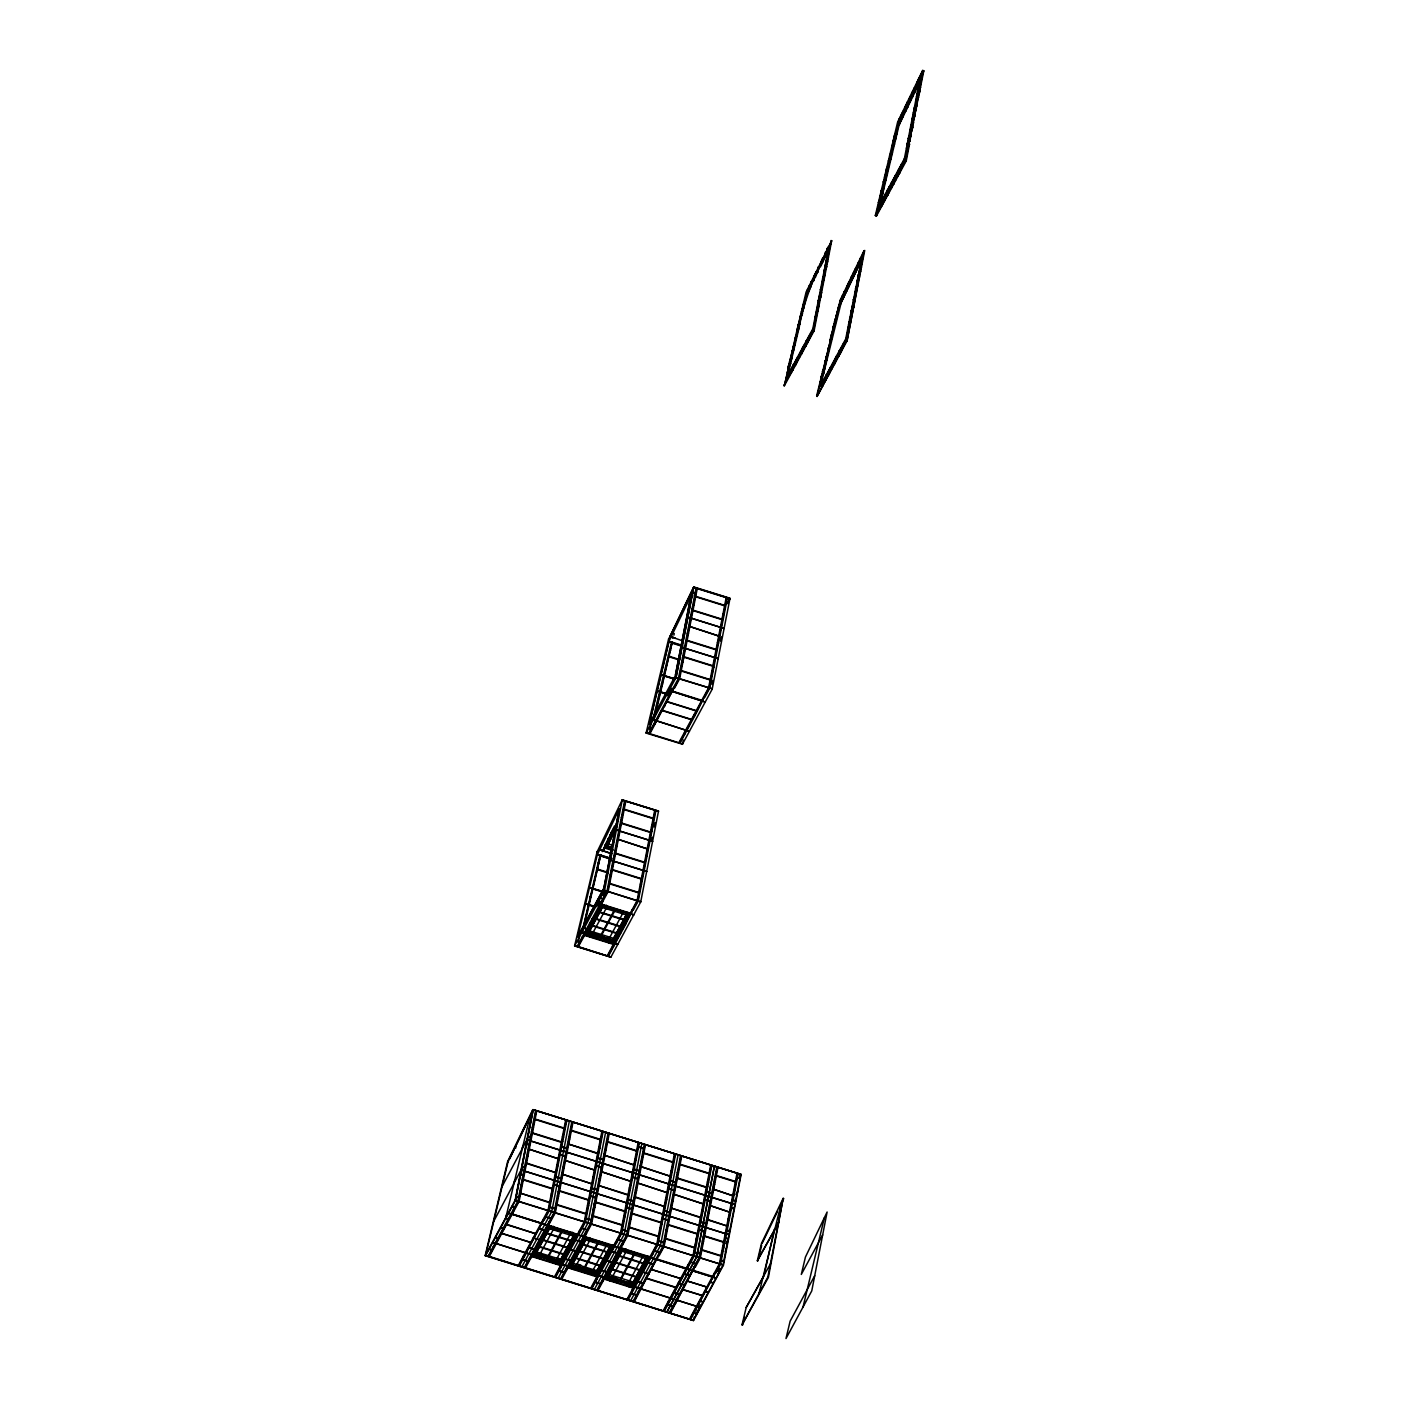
<?xml version="1.0" encoding="UTF-8"?>
<svg xmlns="http://www.w3.org/2000/svg" width="1409" height="1409" viewBox="0 0 1409 1409"><rect width="100%" height="100%" fill="white"/><g stroke="black" fill="none" stroke-linecap="round" stroke-linejoin="round"><path stroke-width="1.5" d="M485.172 1255.666L515.148 1200.221L532.796 1109.64L741.134 1174.472L723.451 1265.141L693.475 1320.568L485.172 1255.666L507.645 1161.474L532.796 1109.64M693.105 1320.462L722.958 1265.264L740.782 1174.331L533.201 1109.658L515.395 1200.538L723.099 1264.93M535.49 1110.979L517.913 1201.032L505.479 1224.034M536.089 1111.155L518.512 1201.225L488.747 1256.264M489.346 1256.441L519.093 1201.401L536.67 1111.331M611.541 858.962L597.434 854.576L619.379 808.766L603.756 888.744L577.69 936.95L597.381 854.418L611.471 858.803M597.152 851.582L574.59 945.932L610.837 957.222L640.831 901.707L604.514 890.418L640.708 901.989L658.514 811.108L622.267 799.819L604.584 890.418M624.557 801.122L606.98 891.192L589.807 922.965M625.156 801.316L607.578 891.369L600.621 902.958M625.737 801.492L608.16 891.562L578.412 946.601M565.608 1120.349L548.031 1210.419L518.283 1265.458M566.207 1120.542L548.629 1210.613L518.864 1265.634M566.788 1120.719L549.211 1210.789L544.156 1220.159L542.958 1219.789M571.737 1122.269L554.16 1212.339L539.277 1239.867M572.336 1122.445L554.759 1212.515L524.993 1267.554M562.825 1174.349L591.674 1183.807L562.825 1174.349M572.917 1122.638L555.34 1212.709L525.592 1267.73M690.797 596.394L675.404 675.246L690.886 595.901L668.888 641.553L649.197 724.085L675.263 675.88M683.435 740.024L682.343 744.375L712.179 689.177L730.021 598.244L693.774 586.954L675.968 677.835L712.338 688.842L676.021 677.553L646.097 733.067L682.432 744.199M676.021 677.553L693.774 586.954M696.064 588.258L678.486 678.328L666.052 701.33M696.662 588.451L679.085 678.522L649.32 733.543M697.244 588.627L679.666 678.698L674.594 688.068L673.414 687.698M654.674 810.51L637.097 900.58L607.349 955.601M655.273 810.686L637.696 900.756L607.931 955.795M655.854 810.88L638.277 900.95L633.222 910.32L632.025 909.95M651.469 841.402L652.279 837.228M654.304 826.801L655.132 822.627M601.854 1131.638L584.277 1221.709L554.53 1276.748M602.453 1131.832L584.876 1221.902L555.111 1276.924M603.034 1132.008L585.457 1222.079L555.71 1277.118M558.017 1278.368L587.888 1223.118L605.518 1132.783M607.983 1133.558L590.406 1223.628L560.659 1278.65M594.211 1207.354L608.582 1133.734M561.839 1279.02L591.586 1223.998L609.164 1133.928M726.181 597.645L708.604 687.715L678.856 742.754M726.78 597.821L709.203 687.891L679.437 742.93M727.361 598.015L709.784 688.085L704.729 697.455L703.531 697.085M712.056 684.492L712.848 680.406M720.527 641.06L721.338 636.886M638.101 1142.946L620.524 1233.016L590.776 1288.037M638.7 1143.122L621.122 1233.192L591.357 1288.231M591.956 1288.407L621.704 1233.386L639.281 1143.315M594.263 1289.658L624.134 1234.407L641.764 1144.073M644.23 1144.848L626.653 1234.918L596.888 1289.957M644.829 1145.024L627.252 1235.094L597.486 1290.133M645.41 1145.218L627.833 1235.288L598.085 1290.309M828.316 249.587L812.817 328.808L786.698 377.101L798.427 327.998L796.807 330.992L784.355 385.784L814.12 330.745L831.697 240.675L806.107 292.033L796.807 330.992M817.555 309.91L815.459 316.937L816.463 315.017M825.885 263.536L825.885 265.051M826.801 262.074L826.625 259.784L826.467 262.497M807.181 340.502L813.398 328.984L829.003 249.094L827.876 248.741M816.551 313.344L817.555 311.424L816.304 313.89M827.206 258.728L828.404 257.583L827.805 258.921M831.099 240.499L813.521 330.569L783.774 385.59M815.881 315.528L816.815 315.176L815.881 314.841M826.889 260.383L824.952 266.618M674.347 1154.235L656.77 1244.306L627.023 1299.327M674.946 1154.411L657.369 1244.482L627.604 1299.521M675.527 1154.605L657.95 1244.675L628.203 1299.697M633.134 1301.247L662.899 1246.208L680.477 1156.137M681.075 1156.331L663.498 1246.401L633.733 1301.423M681.657 1156.507L664.079 1246.578L659.007 1255.947L657.827 1255.578M858.134 267.076L860.564 257.847L861.815 258.182L845.682 339.058L819.58 387.334L821.482 376.767L820.76 380.307M849.416 322.89L849.609 325.866L849.169 322.978M839.095 304.256L817.061 396.51L846.985 340.996L846.281 339.234L861.868 259.344L860.758 258.974M817.238 396.017L846.404 340.802L863.981 250.732L854.47 302.636L852.515 307.25M846.281 339.234L846.985 340.996L854.382 303.094M847.038 341.084L864.739 250.415L840.31 301.42L841.508 301.614L842.776 296.189L820.619 385.608M919.954 78.869L904.367 158.759L878.247 207.053L879.427 207.422L899.118 124.943L921.134 79.239L919.954 78.869L897.938 124.573L899.118 124.943M908.101 143.295L909.562 143.982L906.251 160.89L876.504 215.912L875.324 215.559L897.656 121.984L922.648 70.45L923.828 70.82L908.206 147.258C905.265 148.033 910.795 141.657 908.277 145.585L909.104 141.376M907.431 145.479L908.964 145.321L907.431 144.792L907.836 142.679M901.496 166.332C891.316 183.963 909.985 151.468 906.603 150.516M907.097 147.963L908.083 142.908M910.69 134.965L908.823 139.104L912.327 126.599M912.257 121.491L911.288 126.511L913.155 122.354L923.247 70.626L915.868 85.967M913.895 113.143L911.993 119.642L913.86 115.485L915.04 115.855L913.807 118.62M916.678 104.301L913.983 112.702L915.85 108.546M917.171 96.305L918.421 89.648L919.619 90.017L918.421 89.648M918.562 89.207L920.553 79.045L898.537 124.749M908.101 142.591L909.281 142.961L908.101 142.591L907.695 145.391L910.284 140.231L909.104 139.861M908.823 139.104L910.778 134.507M910.355 131.231L912.239 127.039L910.461 130.755M918.104 91.99L919.214 92.818L919.619 90.704L918.192 90.898L919.813 91.479L915.674 100.814M918.439 90.335L919.355 88.873M892.637 183.522L905.071 160.52L922.648 70.45M909.404 139.315L912.909 126.775M912.468 122.618L910.601 126.775M913.508 118.338L914.159 114.992M914.564 112.879L917.277 104.477M917.77 96.499L919.443 88.415M899.858 119.201L875.905 215.736L905.67 160.696L913.155 122.354M710.594 1165.525L693.017 1255.595L663.269 1310.617M696.821 1239.321L711.193 1165.701M664.449 1310.986L694.197 1255.965L711.774 1165.895M666.844 1312.078L696.75 1256.722L714.416 1166.124L696.627 1257.004L666.756 1312.255M716.723 1167.427L699.146 1257.497L669.381 1312.536M717.322 1167.621L699.727 1257.691L669.979 1312.712M717.903 1167.797L700.326 1257.867L695.253 1267.237L694.073 1266.867M736.96 1173.732L719.383 1263.803L689.617 1318.842M737.541 1173.926L719.964 1263.996L690.216 1319.018M738.14 1174.102L720.563 1264.172L715.49 1273.542L714.31 1273.172M742.032 1324.865L767.799 1277.206L783.175 1198.337L768.398 1277.399L742.032 1324.865L746.189 1307.464L771.357 1262.2M816.146 315.44C819.844 307.003 811.901 328.209 816.551 312.639M855.298 292.984L857.165 288.827M533.078 1109.905L509.635 1158.744L533.166 1109.764L515.395 1200.538L485.524 1255.789L508.103 1161.439M515.553 1148.353L516.275 1144.953M622.267 799.819L597.081 851.899M603.211 851.318L604.056 847.443M604.76 847.848L605.483 844.467M604.937 847.496L605.659 844.114M613.074 849.821L605.553 847.478L605.852 846.14M606.909 843.956L606.61 845.294L605.377 844.907L614.5 825.973M607.209 843.392L608.336 844.273L608.565 843.269M607.737 841.666L608.477 838.285M607.913 841.314L608.653 837.932M607.455 845.699L616.684 826.977M609.34 838.337L610.079 834.956M609.516 837.985L610.238 834.604M612.756 829.373L612.034 832.754L610.854 832.384M609.551 847.285L609.269 848.641M614.518 828.51L605.694 846.809L610.643 848.341L610.854 847.337M611.207 846.615L610.995 847.619L607.349 846.21L615.803 828.651M693.651 587.201L670.208 636.023L693.651 587.201L729.897 598.49L727.484 603.668M672.498 638.101L672.674 636.815M673.907 635.16L674.259 633.522M569.271 1121.494L551.764 1211.546L521.929 1266.603M692.295 596.993L692.647 595.355L692.154 596.377M694.056 592.414L693.88 593.7M658.39 811.355L622.144 800.048L658.514 811.108M808.784 287.735L809.136 286.115L809.365 287.929M809.788 284.741L808.361 291.047C811.848 278.912 804.557 304.661 807.709 289.056L809.153 289.409M810.21 285.287L808.801 291.029L807.357 290.677L808.15 289.039L808.607 289.902M809.294 290.007L811.39 281.43M810.122 286.855L811.214 281.8M810.88 286.696L811.989 281.606M810.721 287.049L811.813 281.976M813.275 280.321L814.367 275.231M813.099 280.673L814.191 275.6M813.874 280.497L815.811 272.272M813.697 280.849L815.97 271.919M788.212 373.455L799.132 327.663C804.116 299.518 815.811 271.726 829.038 247.456L806.388 294.622L796.93 330.463M819.915 266.53L821.183 261.105M815.3 277.538L821.764 261.281M821.517 263.201L822.609 258.129M822.116 263.395L823.208 258.305M824.494 257.019L825.586 251.947M825.093 257.213L827.189 248.618M826.273 253.356L827.682 247.597C831.803 247.121 826.449 243.739 826.696 253.884M827.506 249.234L828.598 249.921L831.697 240.675M827.999 249.904L829.866 244.497M840.31 301.42L841.349 299.131M842.67 294.992L840.081 304.573L840.592 299.307L863.981 250.732M842.001 300.61L843.251 295.168M843.163 296.753L844.273 291.663M843.762 296.929L844.854 291.857M846.157 290.553L847.249 285.481M846.739 290.747L848.676 282.505M816.639 395.841L839.271 304.855L847.742 287.242L848.852 282.152M847.742 287.242L854.048 271.338M861.621 260.101L839.852 305.313L848.183 287.771L849.275 282.698L848.341 287.418L853.378 276.957L854.47 271.884M854.4 273.452L855.492 268.362M854.576 273.082L856.073 268.555M855.157 273.276L856.249 268.203M857.376 267.27L858.468 262.18M857.553 266.9L859.067 262.373M858.979 263.941L860.071 258.851M859.56 264.117L860.652 259.045M859.737 263.782L861.322 257.512M860.582 261.123L859.631 262.567M860.864 260.137L862.731 254.73M861.551 260.278L862.801 254.43M899.083 120.646L900.175 121.491M898.766 124.274L899.453 120.152L900.65 120.522M899.699 118.99L900.281 121.015M899.576 121.315L900.844 115.714L902.042 116.084M901.284 119.536L899.259 119.008L898.167 124.098L899.347 124.468L899.699 122.83M899.911 120.998L901.337 114.693M899.347 124.468L901.091 117.528L898.907 120.646L900.932 121.174L900.915 117.88M900.492 121.192L901.936 114.886L903.363 111.91L902.253 117.017L904.12 111.751M901.848 116.454L902.94 111.381M678.011 1155.362L660.504 1245.433L630.51 1300.947M901.267 120.505L902.517 115.062M902.429 116.648L907.519 101.871M902.87 117.176L903.944 112.121M904.825 110.272L905.917 105.182M905.423 110.448L907.361 102.223M906.005 110.642L907.942 102.399M905.846 110.994L908.118 102.047L898.519 122.46M907.449 107.665L908.541 102.593M907.607 107.313L908.699 102.241M909.545 101.906L910.637 96.816L908.946 100.303M911.464 96.481L912.733 91.057M912.063 96.675L914.934 87.886L913.666 93.346M913.067 93.153L914.159 88.08M912.645 96.851L913.736 91.779M913.243 92.8L914.917 87.922M913.842 92.976L915.339 88.45M916.044 86.971L917.136 81.898M916.22 86.601L918.738 78.569M917.224 87.34L917.964 83.959M917.823 83.307L919.232 77.548L920.711 78.569M916.801 86.812L919.337 78.745M918.404 83.483L920.007 77.231L921.081 78.428M918.721 82.814L918.65 80.665M919.725 79.344L920.817 74.254L921.997 74.624L923.828 70.82M920.271 77.724L920.887 76.421M921.416 74.448L920.746 80.066L921.257 78.076L920.605 79.063M821.676 262.867L822.786 257.759M822.275 263.043L823.384 257.935M824.67 256.667L825.762 251.577M825.251 256.861L826.361 251.753M842.987 297.123L844.097 292.015M843.586 297.299L844.696 292.191M845.981 290.923L847.073 285.833M846.562 291.117L847.672 286.009M901.672 116.824L902.764 111.734M904.648 110.642L905.758 105.534M914.423 93.188L915.515 88.08M917.4 86.988L918.14 83.589M506.624 1214.523L505.584 1218.679L530.031 1116.245M514.813 1180.055L513.475 1184M523.074 1145.376L521.735 1149.427M578.13 942.462L579.469 936.809M583.044 928.249L600.833 854.594L584.348 925.484M583.326 932.846L584.189 931.543M584.929 935.506L585.598 933.462L614.535 942.48L613.866 944.523L584.929 935.506L585.545 932.952M586.831 930.592L587.8 932.071L588.064 930.979M587.148 932.564L586.848 933.85L602.048 905.723L628.52 913.965L628.819 912.68L613.479 941.353L587.007 933.11L602.312 904.613M588.434 930.204L589.667 930.592M603.14 905.969L588.575 932.917L603.211 905.688M590.23 935.594L589.878 937.055L590.811 933.903M592.22 933.568L591.956 934.66L592.467 933.251M601.132 904.737L601.396 903.645M601.097 907.484L601.344 906.392M602.436 906.639L602.171 907.731L599.847 907.114M646.097 733.067L668.659 638.717M670.191 636.075L668.588 639.034M606.011 905.776L605.764 906.868L606.346 905.177M649.338 723.803L669.046 641.271M649.637 729.598L650.976 723.944M655.15 715.578L672.34 641.747L654.216 716.864M561.469 1263.891L561.046 1265.669L532.109 1256.652L532.549 1254.873M534.011 1251.738L534.98 1253.217L535.244 1252.108M608.67 939.275L608.987 938.676M534.451 1253.165L534.029 1254.979L549.404 1226.129M609.533 940.437L608.935 942.991L610.203 938.376M535.614 1251.333L536.847 1251.72M535.948 1253.235L550.391 1226.834M627.269 912.891L612.563 940.384L627.199 913.173M537.991 1255.049L537.058 1258.202M613.725 937.795L614.764 938.993L617.935 932.089M613.602 940.807L613.302 942.093L628.52 913.965M539.4 1254.697L539.136 1255.789L539.594 1254.662M614.518 939.222L615.504 940.701M613.866 944.523L614.289 942.744M548.312 1225.883L548.577 1224.791M623.43 912.275L601.344 905.001M548.277 1228.63L548.524 1227.538M550.32 1227.098L535.878 1253.499L559.866 1260.985L574.449 1234.037M627.128 913.437L627.392 912.345M552.821 1226.693L548.524 1226.129M627.551 915.744L628.167 913.191M553.526 1226.323L552.944 1228.014M554.019 1228.261L570.663 1233.157M629.048 915.022L628.784 916.114L626.177 915.216L627.674 914.511M555.851 1260.421L556.168 1259.822M557.031 1260.985L556.115 1264.12L556.449 1262.675L569.077 1266.603M549.492 1225.76L534.275 1253.887L559.866 1260.985M560.782 1261.953L560.483 1263.239L575.7 1235.094L549.228 1226.852M561.698 1260.368L562.684 1261.848L562.948 1260.738M562.209 1259.03L561.944 1260.139L557.189 1257.779M570.61 1233.421L571.05 1232.276M572.565 1232.259L571.984 1233.949M573.622 1235.253L573.357 1236.362L575.964 1237.261L576.228 1236.169M574.308 1234.583L559.743 1261.531M574.731 1236.873L574.995 1235.781M568.355 1267.941L569.025 1265.898L597.962 1274.916L597.293 1276.959L568.355 1267.941L568.796 1266.163M570.258 1263.028L571.226 1264.507L571.49 1263.415M570.698 1264.454L570.275 1266.286L585.475 1238.141L611.946 1246.401L612.246 1245.116L596.905 1273.789L570.434 1265.546L585.739 1237.049M571.86 1262.64L573.093 1263.01M573.657 1268.03L573.304 1269.491L574.238 1266.339M790.66 363.152L787.966 367.996L808.308 289.25M803.324 308.025L804.063 304.485M784.355 385.784L787.05 374.477M788.142 369.863L788.529 369.44M789.709 364.491L788.987 368.506L789.199 365.442M804.046 305.894L802.866 308.184M804.504 303.939L805.032 302.988L804.046 303.234M575.647 1265.986L575.383 1267.096L575.841 1265.951M790.731 370.919L788.829 376.256L790.15 370.726L791.294 371.289L790.555 373.332M792.034 367.238L790.273 373.579L792.474 367.696M584.559 1237.172L584.823 1236.08M791.611 370.285L792.034 368.524L791.171 369.827M584.524 1239.92L584.77 1238.828M791.312 372.927L793.496 364.544M792.017 370.338L793.337 364.843M792.774 370.232L794.077 364.72M792.615 370.514L793.919 365.019M585.809 1239.356L583.273 1239.533M794.887 365.037L796.208 359.524M586.567 1238.388L572.124 1264.789L596.113 1272.274L610.696 1245.327M794.729 365.318L796.05 359.823M795.486 365.213L796.789 359.7L789.005 374.089M795.328 365.495L797.67 356.812M796.789 362.8L798.251 357.005L807.022 340.802L805.701 346.315M589.438 1238.212L589.191 1239.304L589.772 1237.613M802.249 348.322L800.928 353.853L802.408 348.041M801.527 354.029L802.848 348.516M801.686 353.747L803.711 345.628M802.989 351.334L804.31 345.821M805.103 346.138L806.424 340.608M806.564 343.444L808.044 337.632M807.163 343.62L809.471 337.649M592.097 1271.711L592.537 1270.566L582.181 1267.343M592.696 1273.965L592.361 1275.427L593.277 1272.274M570.575 1265L596.113 1272.274M597.205 1269.949L598.191 1271.429M597.029 1273.243L596.729 1274.529L611.946 1246.401M598.297 1270.196L597.698 1272.75L599.195 1272.045M597.293 1276.959L597.715 1275.18M606.856 1244.711L607.297 1243.583M609.868 1246.56L609.604 1247.652L612.211 1248.55M610.555 1245.873L610.819 1244.781M610.978 1248.163L611.242 1247.071M604.602 1279.231L605.271 1277.188L634.209 1286.206L633.539 1288.249L604.602 1279.231L605.025 1277.452M606.504 1274.317L607.473 1275.797L607.737 1274.705M613.496 1246.19L613.76 1245.098M829.813 340.714L840.592 299.307C843.656 301.174 840.697 295.379 841.472 300.135M606.944 1275.744L606.504 1277.576L621.721 1249.448L648.193 1257.691L648.492 1256.405M820.39 382.843L821.024 381.363M608.089 1273.93L609.34 1274.317M829.69 341.225L831.292 338.248L823.05 375.446M822.063 378.352L819.791 382.667M836.118 316.338L836.911 313.467M823.015 382.649L823.437 383.565C820.091 387.123 825.991 380.906 823.015 380.976M822.222 386.999L823.737 380.641M824.917 377.471L823.138 383.812L825.339 377.947M609.903 1279.319L609.551 1280.781L610.484 1277.628M823.913 381.592L822.997 384.093M824.177 383.178L826.361 374.776M825.639 380.483L826.96 374.97M611.893 1277.294L611.629 1278.386L612.211 1276.695M827.77 375.27L829.073 369.757M828.351 375.463L829.232 371.782M829.073 372.857L830.377 367.344M621.07 1247.37L604.954 1277.787M830.694 369.088L829.813 372.769M620.77 1251.21L621.017 1250.118M622.109 1250.364L621.845 1251.456L619.52 1250.84M833.811 364.086L835.29 358.291L833.969 363.804M834.41 364.279L835.713 358.749M834.551 363.998L836.594 355.878M835.431 361.091L836.735 355.596M835.854 361.585L837.175 356.054M836.03 361.285L837.333 355.772M837.985 356.371L839.306 350.859M838.144 356.072L839.447 350.577M838.584 356.565L839.447 352.884M625.684 1249.501L625.437 1250.593L626.019 1248.902M838.742 356.266L840.909 347.882M840.028 353.87L841.631 348.234L841.631 349.943M842.106 347.953L840.909 349.291M841.842 350.682L843.709 342.933M878.987 201.417L880.167 201.786L879.656 202.737L878.459 202.368L879.568 201.593M880.167 199.127L880.167 196.467M893.834 139.209L894.645 136.338L895.825 136.708L894.874 137.994M881.47 197.172L880.29 196.802L879.057 202.561L881.382 199.233L879.656 202.737L880.378 198.739M885.204 176.829L886.472 168.798L888.093 165.804L889.273 166.174M889.079 160.608L896.705 132.411L894.785 136.057M892.478 146.325L893.975 143.877M880.537 198.458L880.731 197.26M895.525 137.36L894.997 138.311L895.613 134.436M876.504 215.912L877.402 212.16M880.273 200.008L882.245 191.835M887.67 169.168L882.386 191.289L884.007 188.295M888.128 167.195L890.682 157.614M893.077 146.483L890.858 155.765L892.461 152.824M893.429 145.004L894.627 140.002M894.997 138.311L898.836 122.354M888.692 165.998L878.846 207.229L884.183 197.366L882.404 203.706M880.748 200.712L881.259 199.761L879.445 200.008L880.766 200.096M881.329 198.246L881.206 196.115M896.652 134.084C896.635 131.548 897.057 135.387 895.596 133.186L894.416 138.135L895.596 138.505L896.194 136.021L894.997 135.651M884.605 197.841L883.742 200.43L882.721 199.779L881.999 201.117L883.003 202.209M880.96 206.383L883.144 198.017L884.324 198.387M882.104 203.283L883.584 197.19M881.999 201.117L883.425 202.139M883.742 200.43L885.046 194.495M884.764 197.559L883.003 203.9L881.823 203.53M884.324 200.184L885.468 194.97M884.905 200.377L885.785 196.696M884.746 200.659L885.627 196.996M886.437 194.988L887.758 189.475M887.036 195.164L889.061 187.062M889.22 186.781L886.877 195.464L888.198 189.933M887.617 195.358L888.498 191.677M628.344 1283L628.784 1281.855M887.476 195.64L889.801 186.957L893.623 179.876M888.92 192.945L891.51 182.536L892.69 182.906L890.4 187.15M628.942 1285.255L628.608 1286.716L629.524 1283.564M890.787 188.225L892.108 182.712M893.958 177.992L891.369 188.419L890.189 188.049M893.958 180.299L893.077 183.98L895.261 175.579M893.676 184.174L894.556 180.493M893.817 183.892L895.419 175.297M896.001 177.798L894.697 180.986L895.578 177.323M606.821 1276.29L632.236 1284.11L608.371 1276.078M896.652 176.09L897.973 170.559M633.398 1281.503L634.437 1282.718L634.684 1281.626M896.828 175.79L898.132 170.278M898.114 173.395L899.875 167.055L901.056 167.407L899.999 168.199L901.619 167.777M633.275 1284.532L632.976 1285.818L648.193 1257.691M898.713 172.779L897.41 175.966L898.29 172.303M899.576 170.982L899.312 172.462M898.713 173.571L899.875 168.728M634.191 1282.947L635.177 1284.427L635.441 1283.335M899.153 172.743L901.32 164.377L902.517 164.747M899.294 173.765L900.333 169.802M633.539 1288.249L633.962 1286.47M901.373 167.847L902.095 166.509L900.439 170.366M647.066 1256.071L632.236 1284.11M647.224 1259.47L647.841 1256.916M648.721 1258.748L648.457 1259.84L645.85 1258.941L647.347 1258.237M693.475 1320.568L694.39 1316.711M697.437 1310.229L696.557 1313.91L694.091 1313.153M700.132 1304.699L698.265 1310.934M719.77 1268.382L717.885 1274.634M757.337 1260.738L779.3 1221.392L757.337 1260.738L761.494 1243.354L783.175 1198.337M742.631 1325.041L744.48 1317.309M757.936 1260.932L761.617 1245.468M760.613 1289.605L759.099 1293.286L780.991 1204.29M746.189 1307.464L763.854 1276.078L774.404 1229.176M803.06 1306.971L824.353 1217.799M802.549 350.876L803.87 345.328M803.148 351.052L804.469 345.522M805.261 345.857L806.582 340.309M805.86 346.033L806.741 342.352M824.881 380.589L826.22 375.058M825.48 380.782L826.801 375.252M827.594 375.569L828.932 370.039M828.193 375.763L829.073 372.064M883.566 200.307L884.887 194.777M886.279 195.287L887.6 189.757M895.279 181.197L896.159 177.499M897.991 176.178L898.872 172.479M532.109 1256.652L532.778 1254.609L561.715 1263.609L561.258 1265.282M826.202 261.88L827.893 256.949L826.026 261.105L827.048 261.51M825.04 266.178L827.47 260.577M825.621 266.354L827.664 261.352L826.643 260.929M825.533 266.794L827.418 262.638M824.124 270.863L825.991 266.706M824.705 271.039L826.572 266.882M822.574 278.771L824.441 274.596M823.173 278.947L825.04 274.79M821.834 282.557L823.701 278.401M821.746 283.015L823.613 278.841M822.433 282.751L824.3 278.595M822.345 283.191L824.212 279.035M819.052 296.823L821.007 292.209M819.739 296.559L821.606 292.403M818.312 300.61L821.517 292.843M818.224 301.086L820.091 296.912M818.911 300.804L820.778 296.647M818.805 301.279L820.69 297.088M816.762 308.518L818.647 304.362M816.674 308.994L819.228 304.538M815.846 313.203L817.819 308.606M819.14 304.996L816.198 314.7M816.445 313.397L818.4 308.782M816.885 314.066L816.885 312.921M816.727 315.634L816.744 314.119M917.999 91.286L917.347 93.945L918.527 94.315M918.756 89.912L920.042 87.094M916.502 96.569L918.598 91.462M919.355 90.106L920.623 87.27L919.443 86.9L917.488 91.515L918.95 92.201M917.347 95.46L918.703 90.669L916.748 95.266L917.928 95.636M919.936 89.049L919.954 87.534M917.083 96.745L919.196 91.655L917.576 91.057M917.682 96.939L919.549 92.783M915.762 100.374L918.122 96.834M917.47 99.792L918.721 97.027M914.124 108.722L915.991 104.565M914.212 108.264L916.59 104.742M913.296 112.967L915.251 108.352M914.811 108.458L917.189 104.918M915.198 111.505L916.431 108.722M915.11 111.945L916.361 109.18M913.208 118.444L914.459 115.661M909.862 130.561L911.729 126.405M911.87 126.687L913.736 122.53M908.312 138.469L910.196 134.313M910.954 131.407L912.821 127.233M907.396 143.172L909.369 138.558M911.376 134.683L907.237 144.017L908.858 144.599L909.016 141.816M908.611 141.957L909.862 139.192M907.431 144.792L909.703 140.037M906.41 148.227L908.294 144.07M909.21 142.15L911.288 135.123M908.875 145.761L909.474 144.44L907.854 143.841M859.331 271.567L859.93 272.923L860.159 268.52M859.314 271.955L861.463 267.164M860.353 270.81L858.081 275.565L860.617 271.144L859.754 270.634L860.547 271.585M857.817 276.851L859.772 272.254M858.416 277.045L860.371 272.43M619.291 809.259L603.897 888.11L577.972 936.14M856.989 281.096L858.856 276.939M857.077 280.655L859.455 277.133M857.676 280.849L859.543 276.657M855.457 289.004L857.324 284.847M855.545 288.563L857.412 284.371M856.038 289.197L857.922 285.023M854.629 293.248L858.011 284.565M851.934 307.056L853.889 302.459M851.195 310.861L853.061 306.704M851.776 311.037L853.643 306.88M849.645 318.769L851.512 314.594M850.243 318.945L852.11 314.788M848.817 323.013L850.684 318.857M848.729 323.454L850.596 319.297M851.283 319.033L849.768 324.317M848.429 326.729L848.341 328.702L849.24 323.277M849.151 324.493L851.018 320.336L848.57 324.299L849.592 324.704M848.165 329.107L850.314 324.334M533.201 1109.658L740.782 1174.331L738.844 1178.364L741.134 1174.472M527.301 1139.863L734.899 1204.536L526.913 1139.846L502.027 1186.642M521.4 1170.069L728.999 1234.742L521.031 1170.034L493.784 1221.216M736.079 1194.304L737.876 1191.221L736.431 1194.409M726.199 1243.337L728.154 1238.74L725.67 1237.965L728.066 1239.18M725.283 1251.579L726.357 1248.268M824.212 270.387L826.079 266.248M824.811 270.581L826.66 266.442M822.662 278.295L824.529 274.156M823.261 278.471L825.128 274.35M909.774 131.019L911.641 126.88M908.241 138.91L910.091 134.788M851.106 311.301L852.973 307.18M851.688 311.495L853.555 307.356M849.557 319.209L851.423 315.07M850.155 319.385L852.022 315.264M808.748 289.215L807.762 290.87L808.502 290.377M816.568 272.096L808.026 291.346M827.735 249.411L827.523 251.242M820.514 266.724L829.003 249.094M920.007 77.231L918.879 79.186L920.905 79.714M899.506 120.822L899.435 118.655L901.214 119.06M900.298 119.184L901.091 117.528M671.582 641.905L653.494 717.199L654.674 717.568M861.005 257.829L860.212 259.467L861.639 259.82M839.852 302.759L840.416 300.575M852.797 276.78L861.815 258.182M860.6 259.643L861.586 258.006L860.864 258.499M853.378 276.957L861.868 259.344M600.075 854.77L582.569 930.239M602.259 851.652L607.314 841.12M609.762 836.065L611.436 832.578M603.158 851.195L617.864 820.919M605.553 847.478L615.733 826.361M727.537 603.369L729.897 598.49M610.643 848.341L613.954 841.332M762.075 1243.548L777.204 1212.145M779.089 1208.217L783.774 1198.513M891.879 146.149L893.5 143.137M889.678 155.43L891.298 152.419M791.735 352.232L793.355 349.221M792.334 352.409L793.954 349.397M884.465 182.554L886.085 179.542M789.516 361.514L791.136 358.502M790.114 361.708L791.735 358.696M881.664 191.659L883.284 188.647L881.664 191.624M833.212 326.43L834.832 323.418M833.811 326.624L835.431 323.612M830.993 335.712L832.613 332.7M831.592 335.906L833.212 332.894M894.962 135.916L895.737 134.771M895.226 136.514L894.292 137.8L895.472 138.17M802.408 308.73L802.478 309.857M802.743 307.849L801.404 311.724M893.077 141.164L894.926 137.166L896.106 137.536L895.596 138.505M892.954 141.675L894.574 138.698M896.194 136.021L894.38 135.74L896.318 134.947L895.014 134.26L896.194 134.63M893.553 141.869L895.631 137.888L894.433 137.518M802.003 311.917L803.729 308.412M891.756 146.677L893.376 143.683M894.134 142.045L895.877 138.54M800.206 316.726L801.827 313.731M800.805 316.902L802.426 313.925M892.954 147.047L894.556 144.053M889.555 155.959L891.157 152.965M798.005 326.007L799.607 323.013M890.136 156.135L891.756 153.158M798.586 326.183L800.206 323.207M888.357 160.943L890.101 157.438M890.735 156.329L892.337 153.334M797.529 330.657L799.132 327.663M797.406 331.168L799.009 328.191M891.281 157.808L889.537 161.313L891.157 158.319M884.482 177.164L886.226 173.659M792.932 347.213L794.676 343.708M885.081 177.358L886.807 173.853M793.531 347.407L795.257 343.884M883.425 181.638L885.028 178.644M885.662 177.534L887.406 174.029M791.876 351.686L793.478 348.692M884.007 181.814L885.627 178.837M792.457 351.863L794.077 348.886M884.605 182.008L886.208 179.013M881.206 190.919L882.809 187.925M789.656 360.968L791.259 357.974M881.787 191.096L883.408 188.119M790.238 361.144L791.858 358.168M879.885 196.432L881.629 192.927M788.459 365.953L790.079 362.958M879.639 197.436L881.259 194.442L882.439 194.812L881.312 197.454M788.336 366.481L789.956 363.487M880.607 196.08L882.21 193.103M880.484 196.608L882.087 193.632M788.934 366.657L790.537 363.681M881.189 196.274L882.809 193.297M879.11 200.888L879.181 202.033M881.065 196.802L882.686 193.808M878.459 202.368L880.079 199.391M788.829 368.788L787.508 372.61L787.437 371.465M880.026 200.201L880.801 199.056M883.425 201.417L882.58 203.002L881.418 202.174L882.879 202.737M899.453 168.816L900.175 167.477M900.474 167.231L900.897 166.139M886.49 193.103L889.801 186.957M896.001 175.491L898.713 170.471M883.302 199.955L880.801 204.428L881.981 204.798M899.136 170.507L900.175 171.158M881.981 202.826L882.844 201.24M791.294 371.289L789.727 372.504M875.324 215.559L892.478 183.804M839.553 302.336L841.173 299.483M838.179 312.411L836.928 316.127M834.287 321.974L836.981 317.131L835.731 318.416M834.868 322.15L836.611 318.645M833.089 326.958L834.709 323.982M833.688 327.152L835.29 324.158M830.87 336.24L832.49 333.264M831.469 336.434L833.071 333.44M825.815 357.463L827.541 353.958M826.396 357.639L828.14 354.135M824.741 361.919L826.361 358.943M825.339 362.113L826.942 359.119M822.521 371.201L824.142 368.225M823.12 371.395L824.723 368.401M821.341 376.185L822.944 373.209M821.218 376.714L822.821 373.737M823.543 373.385L820.971 377.718L822.592 374.741M823.42 373.913L821.623 377.084M820.302 383.001L822.152 379.567M821.024 385.925L846.21 339.058M667.373 695.817L668.676 693.404M668.817 693.122L671.389 688.385M648.721 733.367L661.156 710.383M661.314 710.101L665.893 701.612M649.919 733.737L673.854 688.173M680.036 743.107L692.453 720.14M692.612 719.858L697.208 711.369M697.349 711.087L703.972 697.561M574.59 945.932L604.514 890.418M585.492 927.862L585.633 928.866M597.328 905.969L599.882 901.232M601.484 898.255L602.083 898.449M603.07 895.331L605.254 891.298M577.232 946.232L589.649 923.247M577.813 946.408L602.946 901.214M592.344 933.797L607.173 906.533M600.41 935.911L614.976 908.964M600.991 936.281L615.557 909.333M622.655 913.243L623.623 911.464M608.917 938.958L623.482 912.01M624.751 919.901L626.688 916.308M619.854 932.036L624.962 922.596M608.529 955.971L620.946 933.005M621.105 932.723L625.702 924.234M625.843 923.934L632.465 910.408M508.015 1161.756L509.706 1158.462M488.166 1256.071L505.32 1224.315M501.763 1233.456L530.7 1242.474M506.518 1224.685L535.49 1233.615M535.438 1233.703L506.712 1224.315M519.463 1265.828L543.398 1220.264M524.412 1267.36L536.829 1244.394M536.988 1244.112L539.365 1239.709L534.416 1238.159M539.524 1254.926L554.353 1227.662M547.59 1257.057L562.156 1230.11M548.171 1257.427L562.737 1230.48M556.097 1260.104L570.927 1232.84M563.177 1257.233L566.136 1251.333M572.283 1239.99L574.854 1235.64M575.964 1234.002L560.659 1262.499L534.187 1254.257M561.24 1278.844L573.674 1255.859M573.815 1255.578L586.373 1233.65M578.993 1247.282L576.704 1251.527L569.395 1249.237M586.637 1238.124L572.001 1265.335L596.183 1271.992M575.77 1266.215L590.6 1238.951M583.837 1268.347L598.402 1241.399M584.418 1268.716L598.984 1241.769M592.344 1271.394L607.173 1244.129M595.989 1272.82L610.625 1245.591L584.77 1237.437M605.465 1256.951L608.529 1251.28M605.254 1257.726L608.177 1252.337M600.216 1270.143L602.259 1266.374M621.985 1248.339L606.68 1276.836L633.152 1285.078L648.439 1256.599M612.017 1277.523L626.846 1250.259M620.083 1279.636L634.649 1252.689M620.664 1280.006L635.23 1253.059M628.59 1282.683L643.156 1255.736L621.017 1248.726M646.942 1256.617L632.306 1283.828L608.301 1276.36L622.937 1249.149L608.248 1276.642L616.297 1278.262M636.586 1277.699L638.629 1273.93M636.639 1278.016L639.563 1272.626M640.549 1273.877L644.635 1266.321M646.749 1278.632L675.739 1287.562M634.332 1301.617L658.267 1256.053M651.645 1269.579L680.582 1278.597M663.85 1310.81L693.615 1255.771L696.962 1235.376M670.578 1312.906L694.514 1267.343M702.193 1295.575L683.048 1289.834M706.79 1287.086L687.733 1281.151L706.842 1286.998M690.797 1319.211L714.75 1273.648M822.662 1234.9L801.298 1274.44L805.437 1257.057L827.118 1212.022L811.76 1290.908L785.993 1338.55L790.132 1321.166L814.719 1275.709M800.347 316.162L801.95 313.203M800.928 316.356L802.549 313.397M798.128 325.444L799.731 322.485M798.727 325.638L800.33 322.679M883.284 182.148L884.905 179.207M881.083 191.448L882.686 188.489M824.617 362.448L826.22 359.489M825.216 362.624L826.819 359.682M822.398 371.729L824.001 368.771M822.997 371.906L824.6 368.964M918.14 82.638L919.32 83.008M917.946 92.131L919.126 92.501L917.77 92.536M918.034 93.681L917.435 95.002M894.416 136.726L895.613 137.096M893.324 140.16L894.504 140.53M907.607 145.092L908.787 145.462M901.179 164.659L899.752 172.937L898.555 172.567M900.316 167.935L900.862 168.587M900.052 169.714L901.196 170.26M882.439 200.589L880.378 206.207L881.558 206.577L882.879 201.047L881.699 200.677M881.259 203.16L882.703 203.46M828.439 247.438L827.33 249.234L828.756 249.569M861.357 267.375L859.402 271.99M860.089 270.211L859.261 274.42M858.891 271.356L859.93 271.761M840.24 300.927L841.666 301.279M838.02 312.71L836.418 315.686M836.928 314.735L835.748 319.667M815.688 314.066L816.709 314.471M843.234 344.853L840.486 353.043L841.789 347.512M809.347 336.187L808.026 339.041M809.083 336.998C802.831 356.16 814.561 321.058 808.308 340.221M808.449 338.248L809.471 338.354L808.026 341.031M808.062 338.583L808.925 338.97L807.903 339.569M789.199 366.71L787.508 372.61L788.617 369.176M824.036 380.06L822.592 382.737M823.754 380.87L822.292 386.682M791.03 371.342L790.273 371.888L791.277 371.994M693.598 587.483L729.844 598.772M695.747 596.342L724.684 605.359M695.659 596.782L724.596 605.8M692.858 604.725L694.038 605.077M722.976 614.095L724.156 614.465M692.03 608.917L693.21 609.287M722.148 618.304L723.328 618.674M693.052 610.15L721.989 619.167M692.964 610.59L721.901 619.608M687.275 633.293L688.455 633.663M717.392 642.68L718.572 643.05M687.152 640.338L716.089 649.355M687.064 640.796L716.001 649.813M675.193 638.083L671.177 636.833L683.154 641.077M671.071 641.852L681.128 645.04M668.888 641.553L683.048 646.115M672.41 643.261L680.67 645.85M669.522 650.042L670.702 650.412M683.964 656.735L712.884 665.752M683.876 657.175L712.795 666.193M682.52 657.668L683.7 658.038M712.637 667.056L713.817 667.426M668.342 654.991L669.522 655.361M669.293 656.33L679.631 659.553M669.169 656.858L679.508 660.081M681.692 661.878L682.889 662.248M711.809 671.265L713.007 671.635M681.269 670.543L710.189 679.561M681.181 671.001L710.101 680.001M675.034 678.803L660.98 674.717L675.07 679.103M664.572 676.109L674.911 679.332M661.508 683.629L662.688 683.981M671.97 690.375L673.15 690.745M702.087 699.762L703.285 700.132M672.868 691.273L701.805 700.291M667.32 693.792L657.105 690.938L667.179 694.073M660.698 692.33L664.837 693.633M667.285 701.612L696.222 710.629M667.126 701.893L696.064 710.911M663.604 705.856L664.784 706.226M693.721 715.244L694.901 715.613M662.547 710.383L691.484 719.383M662.389 710.664L691.326 719.682M654.674 712.249L655.854 712.619M655.238 721.338L656.418 721.707M685.355 730.725L686.535 731.095M653.794 724.015L654.974 724.385M683.911 733.402L685.091 733.772M646.255 732.592L682.502 743.882M624.24 809.189L653.177 818.206M624.152 809.647L653.089 818.664M621.351 817.572L622.531 817.942M651.469 826.96L652.649 827.33M620.524 821.782L621.704 822.152M650.641 831.169L651.821 831.539M621.545 822.997L650.482 832.014M621.457 823.455L650.394 832.472M608.406 844.026L612.105 845.171M615.768 846.157L616.948 846.527M645.886 855.545L647.066 855.915M607.402 845.964L611.101 847.108M605.817 846.298L610.749 847.848M603.968 847.831L612.721 850.56M615.645 853.202L644.582 862.22M615.557 853.66L644.494 862.66M611.753 853.449L599.67 849.697L611.647 853.942M599.565 854.717L611.629 858.521M600.903 856.126L611.242 859.349M598.015 862.907L599.195 863.277M612.457 869.6L641.377 878.617M612.369 870.04L641.289 879.057M611.013 870.533L612.193 870.903M641.13 879.921L642.31 880.29M596.835 867.838L598.015 868.208M597.786 869.194L608.124 872.418M597.663 869.723L608.001 872.928M610.185 874.742L611.383 875.112M640.302 884.112L641.5 884.482M609.762 883.408L638.682 892.425M609.674 883.848L638.594 892.866M601.696 891.052L589.473 887.582L601.555 891.333M593.066 888.973L601.326 891.545M590.001 896.476L591.181 896.846M601.907 900.562L603.087 900.932M600.463 903.239L601.643 903.609M630.58 912.627L631.778 912.997M601.361 904.138L630.299 913.155M602.383 906.92L610.22 909.369M602.242 907.466L626.23 914.934M595.813 906.656L585.598 903.803L595.672 906.938M589.191 905.194L593.33 906.48M599.723 911.905L623.729 919.39M599.529 912.398L623.518 919.866M596.095 918.65L620.083 926.118M595.884 919.126L619.872 926.611M592.097 918.721L593.277 919.091M622.214 928.108L623.394 928.478M592.449 925.378L616.438 932.864M592.238 925.872L616.226 933.339M613.778 937.513L615.011 937.901M589.596 930.856L613.584 938.341M588.839 931.807L592.537 932.969M594.616 933.621L600.833 935.558M588.768 932.089L600.762 935.823M588.698 932.353L612.686 939.838M588.627 932.635L612.633 940.102M587.095 932.758L613.567 941.001M592.396 935.083L603.827 938.658M597.821 937.619L581.706 932.599L588.575 935.083M605.87 940.12L617.882 944.206L613.848 942.956M583.731 934.202L584.911 934.572M613.848 943.59L615.029 943.96M585.158 935.118L614.289 944.048M582.287 936.879L583.467 937.249M612.404 946.249L613.584 946.619M574.749 945.457L610.925 957.063L574.678 945.774M638.612 1146.767L643.561 1148.3M638.524 1147.208L643.473 1148.758M535.173 1119.045L564.111 1128.063M571.42 1130.335L600.357 1139.353M607.666 1141.625L636.604 1150.642M643.913 1152.914L672.85 1161.932M680.16 1164.221L709.097 1173.221M716.406 1175.511L735.445 1181.447M535.085 1119.486L564.023 1128.503M571.332 1130.793L600.269 1139.793M607.578 1142.083L636.516 1151.083M643.825 1153.372L672.762 1162.39M680.071 1164.662L709.009 1173.679M716.318 1175.951L735.357 1181.887M532.285 1127.429L533.465 1127.799M562.402 1136.816L563.582 1137.186M568.532 1138.719L569.712 1139.088M598.649 1148.106L599.829 1148.476M604.778 1150.008L605.958 1150.378M634.895 1159.396L636.075 1159.766M641.025 1161.298L642.205 1161.668M671.142 1170.685L672.322 1171.055M677.271 1172.587L678.451 1172.957M707.388 1181.975L708.568 1182.345M713.518 1183.895L714.698 1184.264M733.737 1190.2L734.934 1190.552M531.457 1131.638L532.637 1132.008M561.575 1141.008L562.755 1141.378M567.704 1142.928L568.884 1143.298M597.821 1152.315L599.001 1152.685M603.95 1154.218L605.13 1154.587M634.068 1163.605L635.248 1163.975M640.197 1165.507L641.377 1165.877M670.314 1174.895L671.494 1175.265M676.443 1176.797L677.623 1177.167M706.561 1186.184L707.741 1186.554M712.69 1188.086L713.87 1188.456M732.927 1194.392L734.107 1194.762M532.479 1132.854L561.416 1141.871M597.663 1153.161L568.725 1144.143L597.575 1153.601M677.465 1178.03L706.402 1187.047M532.391 1133.294L561.328 1142.312M677.377 1178.47L706.314 1187.488M527.988 1135.971L530.453 1136.746M561.768 1146.486L566.717 1148.018M598.015 1157.775L602.964 1159.308M634.261 1169.065L639.193 1170.615M670.508 1180.355L675.351 1182.345L670.42 1180.812M706.754 1191.644L711.686 1193.194M733.12 1199.869L735.586 1200.627M527.899 1136.429L530.365 1137.204M561.68 1146.926L566.629 1148.476M597.927 1158.216L602.876 1159.766M634.173 1169.523L639.122 1171.055M706.666 1192.102L711.598 1193.634M733.032 1200.309L735.498 1201.084M668.958 1188.263L673.819 1190.253L668.87 1188.703M705.204 1199.552L710.066 1201.542L705.116 1199.992M526.438 1143.879L528.921 1144.654M560.218 1154.376L565.079 1156.366L560.13 1154.834M596.465 1165.683L601.326 1167.656L596.377 1166.124M632.711 1176.973L637.661 1178.505M731.57 1207.76L734.036 1208.535M526.35 1144.319L528.833 1145.094M632.623 1177.413L637.572 1178.963M731.482 1208.217L733.948 1208.992M526.702 1155.996L527.882 1156.366M556.819 1165.384L557.999 1165.754M562.948 1167.304L564.128 1167.674M593.066 1176.674L594.246 1177.043M599.195 1178.593L600.375 1178.963M629.312 1187.981L630.492 1188.351M635.441 1189.883L636.621 1190.253M665.559 1199.27L666.739 1199.64M671.688 1201.172L672.868 1201.542M701.805 1210.56L702.985 1210.93M707.934 1212.462L709.114 1212.832M728.171 1218.767L729.351 1219.137M526.579 1163.059L555.428 1172.517L526.49 1163.499M628.009 1194.656L599.072 1185.638L627.921 1195.096M635.318 1196.928L664.167 1206.403L635.23 1197.386M700.502 1217.235L671.565 1208.217L700.414 1217.693M707.811 1219.525L726.78 1225.9L707.723 1219.965M522.087 1166.176L524.553 1166.951M555.868 1176.691L560.817 1178.223M592.115 1187.981L597.064 1189.513M628.361 1199.27L633.31 1200.803M664.608 1210.56L669.469 1212.55L664.52 1211M700.854 1221.85L705.803 1223.399M727.22 1230.075L729.686 1230.832M521.999 1166.634L524.483 1167.392M555.78 1177.131L560.729 1178.664M592.027 1188.421L596.976 1189.971M628.273 1199.711L633.222 1201.261M700.766 1222.307L705.715 1223.84M727.132 1230.515L729.598 1231.29M520.555 1174.084L523.021 1174.859M559.267 1186.131L554.336 1184.582L559.179 1186.572M590.582 1195.871L595.514 1197.421M626.829 1207.178L631.76 1208.711M704.253 1231.29L699.322 1229.758L704.165 1231.748M520.467 1174.525L522.933 1175.3M590.494 1196.329L595.426 1197.861M626.741 1207.619L631.672 1209.151M523.391 1179.439L552.31 1188.456M559.637 1190.746L588.557 1199.746M595.884 1202.036L624.803 1211.053M632.113 1213.325L661.05 1222.343M668.359 1224.615L697.296 1233.632M704.606 1235.904L723.662 1241.84M523.303 1179.897L552.24 1188.914M559.549 1191.186L588.469 1200.204M595.796 1202.476L624.715 1211.493M632.042 1213.765L660.962 1222.783M668.289 1225.055L697.208 1234.073M704.518 1236.362L723.574 1242.298M521.946 1180.372L523.126 1180.742M552.064 1189.76L553.244 1190.129M558.193 1191.662L559.373 1192.032M588.31 1201.049L589.49 1201.419M594.439 1202.969L595.62 1203.339M624.557 1212.339L625.737 1212.709M630.686 1214.259L631.866 1214.628M660.803 1223.646L661.983 1223.998M666.933 1225.548L668.113 1225.918M697.05 1234.936L698.23 1235.306M703.179 1236.838L704.359 1237.208M723.416 1243.143L724.596 1243.513M594.351 1203.409L591.005 1223.805L584.048 1235.394M521.119 1184.582L522.316 1184.951M551.254 1193.969L552.434 1194.339M557.365 1195.871L558.563 1196.241M587.5 1205.259L588.68 1205.628M593.612 1207.161L594.809 1207.531M623.729 1216.548L624.927 1216.918M629.858 1218.468L631.056 1218.838M659.976 1227.838L661.173 1228.208M666.105 1229.758L667.302 1230.127M696.222 1239.145L697.42 1239.515M702.351 1241.047L703.531 1241.417M722.588 1247.352L723.768 1247.722M549.616 1202.264L520.696 1193.264L549.545 1202.722M556.942 1204.554L585.862 1213.572M593.189 1215.844L622.109 1224.861M629.418 1227.133L658.355 1236.151M665.664 1238.423L694.602 1247.441M701.911 1249.713L720.968 1255.648M556.854 1204.994L585.774 1214.012M593.101 1216.284L622.021 1225.302M629.347 1227.574L658.267 1236.591M665.576 1238.881L694.514 1247.881M701.823 1250.17L720.88 1256.106M516.205 1196.382L518.671 1197.157M549.986 1206.879L554.917 1208.429M586.232 1218.169L591.164 1219.718M627.41 1231.008L622.479 1229.476L627.322 1231.448M658.725 1240.765L663.657 1242.298M694.972 1252.055L699.903 1253.587M721.32 1260.262L723.803 1261.037M516.117 1196.822L518.582 1197.597M549.897 1207.337L554.829 1208.869M586.144 1218.626L591.076 1220.159M658.637 1241.206L663.569 1242.756M694.884 1252.495L699.815 1254.045M721.232 1260.72L723.715 1261.478M515.148 1200.221L723.451 1265.141M512.154 1206.351L514.62 1207.126M545.935 1216.865L550.884 1218.398L545.794 1217.147M582.181 1228.155L587.13 1229.687M618.428 1239.444L623.377 1240.977M654.674 1250.734L659.623 1252.266M690.921 1262.024L695.87 1263.574M717.287 1270.249L719.752 1271.006M511.995 1206.632L514.479 1207.407M582.023 1228.437L586.972 1229.969M618.269 1239.726L623.218 1241.259M654.516 1251.016L659.465 1252.566M690.762 1262.305L695.711 1263.855M717.128 1270.531L719.594 1271.288M512.841 1210.419L514.038 1210.789M549.087 1221.709L550.285 1222.079M579.205 1231.096L580.402 1231.448M585.334 1232.998L586.514 1233.368M615.451 1242.386L616.649 1242.756M621.58 1244.288L622.76 1244.658M651.698 1253.675L652.895 1254.045M687.944 1264.965L689.124 1265.335M511.397 1213.079L512.594 1213.448M541.514 1222.466L542.712 1222.836M547.643 1224.386L548.823 1224.738M577.76 1233.756L578.958 1234.125M583.89 1235.675L585.07 1236.045M614.007 1245.045L615.205 1245.415M620.136 1246.965L621.316 1247.335M650.253 1256.352L651.434 1256.722M656.383 1258.255L657.563 1258.624M686.5 1267.642L687.68 1268.012M692.629 1269.544L693.809 1269.914M712.866 1275.85L714.046 1276.219M512.295 1213.994L541.232 1223.012M548.541 1225.284L577.479 1234.302M584.788 1236.574L613.725 1245.591M621.034 1247.863L649.972 1256.881M657.281 1259.153L686.218 1268.17M693.527 1270.442L712.584 1276.378M557.4 1230.497L547.027 1228.243M589.508 1240.501L593.647 1241.805M622.056 1250.646L629.893 1253.094M549.422 1228.613L573.41 1236.08M585.668 1239.902L609.657 1247.37M621.915 1251.192L645.903 1258.66M505.761 1218.186L508.226 1218.961M539.541 1228.701L544.473 1230.233L539.383 1228.983M575.788 1239.99L580.719 1241.523M612.034 1251.28L616.966 1252.83M648.281 1262.57L653.212 1264.12M684.527 1273.859L689.459 1275.409M710.876 1282.084L713.359 1282.859M505.602 1218.486L508.068 1219.243M575.629 1240.272L580.578 1241.822M611.876 1251.562L616.825 1253.112M648.122 1262.851L653.072 1264.401M684.369 1274.159L689.318 1275.691M710.735 1282.366L713.201 1283.141M546.903 1233.051L570.909 1240.536M583.15 1244.341L607.156 1251.826M619.396 1255.63L643.402 1263.116M546.71 1233.527L570.698 1241.012M582.956 1244.816L606.944 1252.302M619.203 1256.124L643.191 1263.591M651.698 1269.491L680.635 1278.509M543.275 1239.797L567.263 1247.264M579.522 1251.086L603.51 1258.554M615.768 1262.376L639.756 1269.844M543.064 1240.272L567.052 1247.74M579.31 1251.562L603.299 1259.03M615.557 1262.851L639.545 1270.337M500.635 1227.662L503.101 1228.437M570.663 1249.466L575.612 1250.998M606.909 1260.756L611.858 1262.288M643.156 1272.045L648.105 1273.577M679.402 1283.335L684.334 1284.885M705.768 1291.542L708.234 1292.317M500.477 1227.944L504.211 1228.93M533.148 1237.947L540.457 1240.237M605.641 1260.527L612.95 1262.816M641.888 1271.834L649.197 1274.106M678.134 1283.123L685.443 1285.395M704.5 1291.331L708.075 1292.599M646.96 1278.262L675.88 1287.262M683.206 1289.552L702.246 1295.487M501.815 1233.368L530.753 1242.386M539.629 1246.525L563.618 1253.992M575.876 1257.814L599.864 1265.3M612.122 1269.104L636.111 1276.589M539.418 1247L563.406 1254.486M575.665 1258.29L599.653 1265.775M611.911 1269.597L635.899 1277.065M495.51 1237.137L497.976 1237.895M529.291 1247.634L534.24 1249.184L529.15 1247.916M565.537 1258.924L570.486 1260.474M601.784 1270.214L606.733 1271.763M638.03 1281.521L642.98 1283.053M674.277 1292.81L679.226 1294.343M700.643 1301.018L703.109 1301.793M495.352 1237.419L497.835 1238.194M565.396 1259.206L570.328 1260.756M601.625 1270.513L606.574 1272.045M637.872 1281.803L642.821 1283.335M674.118 1293.092L679.068 1294.624M700.484 1301.3L702.95 1302.075M576.862 1263.908L581.001 1265.194M536.776 1252.002L560.764 1259.47M573.023 1263.292L597.011 1270.759M609.269 1274.581L633.257 1282.067M541.796 1254.75L552.152 1257.99M541.725 1255.032L552.081 1258.255M628.731 1282.137L632.43 1283.282M535.825 1253.781L559.813 1261.249M572.054 1265.071L596.06 1272.538M534.275 1253.887L560.747 1262.129M570.522 1265.176L596.993 1273.437M606.768 1276.484L633.24 1284.726M539.577 1256.229L551.007 1259.787M575.823 1267.519L587.254 1271.094M610.167 1278.227L623.5 1282.384M540.968 1257.497L492.639 1242.439L540.897 1257.814M549.017 1260.016L617.494 1281.345M625.543 1283.846L700.15 1307.429L629.488 1285.431M574.837 1268.382L585.246 1271.64M597.275 1275.392L609.023 1279.02M494.665 1244.041L495.845 1244.411M524.782 1253.429L525.962 1253.799M530.911 1255.349L532.091 1255.718M561.029 1264.718L562.209 1265.088M567.158 1266.638L568.338 1267.008M597.275 1276.026L598.455 1276.378M603.404 1277.928L604.584 1278.298M633.522 1287.315L634.702 1287.685M639.651 1289.217L640.831 1289.587M669.768 1298.605L670.948 1298.975M675.88 1300.507L677.077 1300.877M696.116 1306.812L697.314 1307.182M532.338 1256.264L561.469 1265.194M568.584 1267.554L597.715 1276.484M604.813 1278.844L633.962 1287.773M493.22 1246.718L494.4 1247.088M523.338 1256.106L524.518 1256.476M529.467 1258.008L530.647 1258.378M559.584 1267.396L560.764 1267.765M565.713 1269.315L566.894 1269.668M595.831 1278.685L597.011 1279.055M601.96 1280.605L603.14 1280.975M632.077 1289.975L633.257 1290.345M638.189 1291.894L639.387 1292.264M668.324 1301.282L669.504 1301.652M674.435 1303.184L675.633 1303.554M694.672 1309.489L695.852 1309.859M489.117 1248.973L491.582 1249.748M522.898 1259.487L527.829 1261.02L522.739 1259.769M559.144 1270.777L564.076 1272.309M595.391 1282.067L600.322 1283.599M631.637 1293.356L636.569 1294.889M667.884 1304.646L672.815 1306.196M694.232 1312.853L696.715 1313.628M488.958 1249.255L491.424 1250.03M558.986 1271.059L563.935 1272.591M595.232 1282.349L600.181 1283.881M631.479 1293.638L636.428 1295.188M667.725 1304.928L672.657 1306.478M485.682 1255.296L693.193 1320.303L485.612 1255.613M904.948 158.953L905.67 160.696M663.075 1218.468L667.919 1220.441L663.075 1218.468M618.34 839.394L647.189 848.852L618.34 839.394M565.52 1160.54L594.369 1169.998L565.52 1160.54M689.846 626.529L718.696 636.005L689.846 626.529M638.013 1183.12L666.862 1192.578L638.013 1183.12M710.506 1205.717L729.475 1212.092L710.506 1205.717M529.273 1149.251L558.123 1158.709L529.273 1149.251M601.766 1171.83L630.616 1181.288L601.766 1171.83M674.259 1194.409L703.109 1203.885L674.259 1194.409M604.972 1155.433L633.821 1164.908L604.972 1155.433M641.218 1166.722L670.068 1176.198L641.218 1166.722M713.711 1189.319L732.662 1195.695L713.711 1189.319M818.488 266.688L817.995 271.955L818.488 266.688M851.371 276.921L850.86 282.187L851.371 276.921M910.038 96.64L908.946 101.712L910.126 102.082L911.218 97.01L910.038 96.64M508.49 1213.131L716.001 1278.122L508.49 1213.131M597.557 903.275L633.733 914.899L597.557 903.275M653.212 719.735L689.388 731.341L653.212 719.735M669.064 690.428L705.24 702.034L669.064 690.428M799.96 352.567L799.238 358.273L799.96 352.567M830.394 340.89L832.014 337.913L830.394 340.89M832.825 362.817L832.103 368.524L832.825 362.817M822.31 285.534L820.443 289.69L822.31 285.534M687.874 617.142L724.12 628.449L687.874 617.142M681.974 647.347L718.22 658.637L681.974 647.347M855.193 295.767L853.326 299.941L855.193 295.767M616.367 830.007L652.614 841.296L616.367 830.007M610.467 860.212L646.713 871.502L610.467 860.212M891.879 152.595L890.259 155.606L891.879 152.63M885.504 179.348L883.883 182.36L885.486 179.383M896.106 132.235L894.504 135.211L895.684 135.581L897.286 132.605L896.106 132.235M804.557 302.283L802.954 305.26L804.557 302.283M803.377 307.215L801.774 310.209L803.377 307.215M796.543 335.853L794.923 338.847L796.543 335.853M836.259 317.465L834.639 320.442L836.259 317.465M829.425 346.103L827.805 349.08L829.425 346.103M905.547 159.129L904.367 158.759L906.251 160.89L905.547 159.129M813.398 328.984L814.12 330.745L813.398 328.984"/></g></svg>
